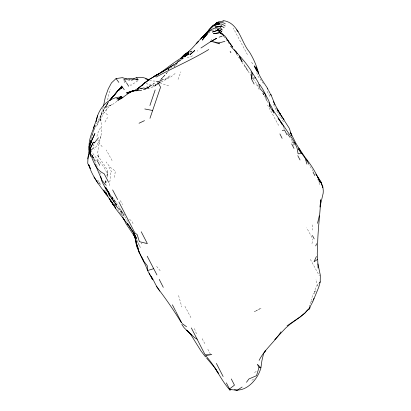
<?xml version="1.0" encoding="UTF-8"?>
<svg xmlns="http://www.w3.org/2000/svg" width="411" height="411" viewBox="0 0 411 411"><rect width="100%" height="100%" fill="white"/><g stroke="black" fill="none" stroke-linecap="round" stroke-linejoin="round"><path stroke-width="0.31" stroke-dasharray="2.06 1.54" d="M117.007 101.255L112.085 104.862L106.423 107.101L111.643 104.492C106.064 108.735 102.005 114.89 100.022 121.594L100.633 116.426L101.584 129.126L101.034 135.738L98.661 145.669L97.736 152.758L98.933 157.747L97.227 154.813L104.81 165.808L107.733 170.868L107.615 175.184L107.687 172.682M107.389 101.866L106.033 111.268M114.546 177.408L115.301 171.012L110.056 167.179L106.105 161.934M109.254 185.618L110.318 178.456L110.107 171.968M92.526 135.543L92.891 133.051L92.603 134.993M91.103 139.344L91.293 138.081M107.615 99.965L109.403 92.172L110.693 89.408M311.964 243.625L312.863 239.002M103.187 107.405L100.361 117.69L96.539 126.311L104.954 107.554L103.49 110.667L108.828 101.553L105.247 107.189L109.013 101.44M107.405 177.203L107.862 175.189L107.733 170.868M105.858 183.28L106.649 180.182M105.144 182.417L105.925 179.499M106.865 175.995L107.189 174.737C105.077 164.806 95.491 159.196 91.083 150.421M105.088 182.854L105.899 180.229L104.959 182.987M91.525 136.483L92.151 134.669M309.17 307.068L311.014 301.756L312.242 300.965L311.446 299.532L312.92 294.148L314.805 292.986L315.982 291.671M178.055 79.354L180.912 71.848M92.567 133.616L95.234 126.819L92.578 133.534M93.533 130.467L94.196 128.777M100.926 136.077L98.08 142.987L94.658 149.373M314.805 292.986L314.132 291.784L316.984 285.404L319.018 283.287M95.033 126.901L101.681 113.313L100.895 115.059C102.781 110.323 105.617 105.961 108.596 101.841M100.407 127.852L97.494 133.729L96.955 136.277L97.248 137.438M104.933 122.057L107.62 117.438M179.566 60.006L174.274 66.854M178.8 60.715L174.254 66.875M161.174 79.153L167.149 72.577M161.235 79.143L168.793 70.831M160.115 80.212L164.492 75.598M178.615 60.669L173.545 65.549M210.822 40.381L211.747 39.507M174.012 65.144L178.23 61.501L174.115 64.923M158.81 82.971L155.512 85.765L150.133 88.077L138.995 88.339M159.283 82.575L160.223 81.774L159.216 82.544M183.501 57.992L174.428 65.364L170.421 68.128M208.572 33.178L210.946 31.21M183.203 58.002L179.535 60.998L183.558 57.735M175.127 73.497L170.36 77.376L164.641 79.503M158.713 82.924L155.183 85.611L158.816 83.438M136.19 90.8L139.627 90.882L145.304 89.136L150.267 85.601L145.088 89.115L150.328 86.171L145.021 89.064L150.215 86.408L155.065 82.673L149.835 86.166L138.784 89.053M167.976 69.598L168.972 68.894M251.871 380.334L254.928 378.228M254.527 372.597L257.075 370.85M137.752 80.823L130.975 85.298L128.705 84.245M168.207 69.562L169.219 68.894M154.171 85.93L157.254 83.911M124.235 82.257L124.559 82.056L122.956 78.753M167.878 69.772L169.419 68.817M159.334 83.125L160.372 82.503L158.086 83.5M314.132 291.784L317.056 290.181M168.633 85.221L167.734 85.678L159.314 82.56M190.098 51.719L191.69 50.99L189.969 51.719M212.05 30.712L216.479 28.734M157.516 83.746L154.659 84.99L157.475 83.875M158.035 83.654L165.356 79.914L170.031 75.85L164.821 79.385L163.599 79.688M136.426 90.189L139.242 89.264L138.029 89.562M187.175 57.617L193.016 55.711M158.101 81.09L155.759 81.835L156.94 81.599M133.364 79.837L131.052 80.464L126.254 79.755M145.304 89.136L139.252 90.646M136.447 90.235L137.69 89.952M137.577 89.362L143.501 88.062L140.12 88.267M133.133 79.677L130.662 80.196L129.069 79.698M136.524 90.179L137.716 89.932M135.589 91.047L139.699 90.564L136.2 90.759M311.014 301.756L312.822 301.623M136.113 90.826L139.252 90.646L136.175 90.728M143.382 88.298L150.133 88.077M131.258 79.78L133.739 79.801M158.713 81.244L151.674 80.936L149.635 80.258M127.24 79.636L130.986 79.878L127.42 79.636M146.033 83.567L152.43 85.421M91.982 155.615L93.02 157.711L93.605 158.035L91.381 154.14M103.022 111.473L108.006 115.029M129.511 219.346L131.623 221L133.154 223.774M223.471 35.916L224.344 36.728M124.862 215.2L118.743 207.868M111.895 196.777L115.959 202.551L111.499 196.515M251.537 62.292L253.731 64.902M263.42 83.556L257.805 75.953L256.469 71.889M156.622 266.379L161.009 271.753M102.19 146.717L98.429 142.098L97.988 140.351M108.91 194.953L116.57 204.94M111.869 196.982C116.529 202.68 120.891 208.778 123.593 215.667L120.762 210.088L128.787 223.23M116.919 205.721L108.165 194.028L110.004 196.494M229.287 43.787L223.728 36.158M110.169 196.55L113.806 201.231M141.245 243.05L141.97 243.99M292.262 140.952L287.515 133.56M116.95 205.474L109.259 195.24L109.865 196.114M116.113 204.452L111.895 198.657L112.835 199.952M242.017 62.333L251.275 75.932M111.653 197.218L113.082 199.263L111.859 197.27M313.228 171.284L308.718 164.426M110.739 197.475L114.366 203.013M239.531 58.758L236.084 53.435M258.478 86.459L253.238 78.855M116.272 204.74L114.741 202.464L115.994 204.329M287.746 134.284L289.709 137.212L287.828 134.078M293.963 143.167L294.928 144.636L294.055 143.305M318.088 286.154L317.087 284.535L315.997 279.321M118.527 208.172L121.723 213.273L118.753 208.243M94.391 161.425L96.626 164.868L97.859 167.714M262.814 93.035L264.648 96.025M283.395 127.343L284.612 129.337M91.828 156.031L94.443 160.336L95.994 161.513L92.085 155.512L94.443 160.336L94.972 160.259L92.085 155.512L93.605 158.035M263.292 93.672L265.198 96.862M105.473 189.507L106.372 191.012M120.577 213.792L117.623 208.69M266.95 100.664L268.126 102.683M262.701 93.004L264.992 97.073M283.395 121.862C280.4 115.732 275.462 110.595 273.485 103.983M311.959 237.424L306.663 227.822M310.362 259.362L319.419 275.904M120.351 200.583L122.581 204.621M112.1 160.588L106.285 150.005M108.992 167.123L111.674 172.019M278.627 125.442L267.612 105.124M267.196 91.458L269.935 96.503M247.432 54.591L233.284 28.164M256.464 84.44L259.315 89.783M202.145 338.659L204.981 343.961M207.817 349.258L210.694 354.667M190.94 317.657L184.909 306.262M136.262 239.372L140.295 247.33L137.089 240.63L136.657 238.806M124.559 82.056L124.733 82.395M91.54 154.295L93.02 157.711M122.658 216.417L121.209 212.985L122.473 216.278M93.497 144.61L93.949 145.694L93.492 144.538M194.418 328.528L196.556 333.999M317.79 179.34L319.794 184.888M99.786 172.25L100.972 175.584M178.574 295.488L181.842 306.971M293.403 143.362L293.963 145.71M197.537 50.45L197.722 51.252M105.791 184.005L106.644 187.75M91.483 136.817L91.632 138.024M312.113 224.894L312.643 230.068M255.806 311.004L254.388 311.857L261.144 308.122L255.806 311.004M191.629 51.467L189.317 52.413L191.629 51.467M100.587 184.678L97.787 180.367L100.587 184.678M248.039 71.036L244.124 64.712L248.039 71.036"/><path stroke-width="0.62" d="M91.227 142.858L91.684 140.372L91.196 141.887L94.92 133.503L91.699 140.259C89.29 147.749 87.851 155.641 87.764 163.506L90.43 168.7L88.75 164.775C91.992 175.816 99.123 185.063 106.028 194.054L104.163 191.434L107.461 196.299M287.063 325.82L300.364 316.727L305.106 312.781L309.421 308.045L312.822 301.623L318.756 287.171L320.215 281.905L320.318 275.247L317.975 263.939M320.39 202.027L320.508 199.546M90.225 150.02L90.143 148.828L90.163 155.075L89.839 153.457L90.163 148.777L93.42 142.088L90.143 148.828L90.163 155.075L90.667 156.601M103.464 106.161L105.36 96.929L108.257 88.904L111.494 82.863L116.051 78.583L122.421 77.653L126.942 79.035M185.859 53.815L185.9 53.44L187.678 52.685M89.839 153.457L90.41 148.782L89.875 151.644C92.557 159.802 95.455 170.051 104.091 173.653L108.638 182.32M230.545 46.14C238.426 54.535 246.667 62.883 252.405 72.983L251.501 79.046L254.132 84.065M89.439 147.739L89.208 150.642M89.747 145.895L90.846 140.382L89.115 146.568L89.033 150.19L89.506 143.341L89.567 145.242M88.54 154.7L87.795 158.929M310.022 307.094L309.663 308.913L307.294 310.326L305.003 313.043L300.236 316.943L290.33 324.038L285.64 328.081L274.728 339.671M319.296 215.806L317.523 223.343M96.092 121.399C98.142 108.668 108.37 96.657 122.062 96.981L120.331 97.736M96.117 121.302L97.597 115.743M234.491 389.808C246.667 392.125 258.144 378.85 260.908 367.83L257.322 364.244L258.997 367.444L256.536 375.695L248.891 378.988L246.466 382.302M153.062 86.233L153.426 85.077M155.173 89.937L149.907 105.519M149.984 118.281L160.557 87.209L157.773 82.051L163.172 79.369M93.369 128.093L96.498 119.842M236.88 390.45L242.146 387.028M94.807 125.237C91.915 132.82 87.949 140.947 89.346 149.178M217.111 22.631L217.219 22.379L214.809 24.866L218.77 22.98L219.726 23.941L222.027 24.126L225.243 26.006M315.694 245.906L316.64 243.728M316.413 256.479L314.019 261.786L317.682 259.284L317.241 253.484L317.626 246.009C317.729 230.73 319.907 215.616 320.714 200.383L319.922 207.098L323.169 193.242C324.022 185.972 320.015 179.689 315.818 174.161M259.1 360.39C264.54 349.432 274.574 342.034 281.021 331.79M313.305 299.413L314.019 298.381M110.138 99.955L121.702 86.315L121.302 85.956M180.27 58.778L183.625 55.146L185.9 53.44M109.85 100.289L117.356 91.448M109.871 100.269L113.189 96.004L109.65 100.49M98.445 137.757L94.345 142.956L94.715 142.489M118.147 90.518L121.702 86.315L124.276 89.721M115.948 93.184L113.482 96.092L117.633 90.6L122.658 87.312L120.664 88.833M180.331 59.117L181.945 57.263L186.63 53.425M214.912 25.076L217.203 22.42L215.123 24.67M319.419 282.825L320.215 281.905M180.316 58.912L191.69 48.714L201.292 38.095L209.543 29.972L201.863 37.833M200.558 39.235L213.119 25.241L218.77 22.98L213.663 25.405M196.324 43.664L198.564 41.326L196.16 43.818M207.457 33.882L203.126 38.357L205.947 35.423L202.269 40.134C206.23 35.305 209.235 28.76 216.201 27.871L218.806 28.287L222.325 30.008L219.68 26.592L215.051 26.998L221.56 26.581L220.928 25.621L224.201 27.784M264.915 351.102L265.686 350.311L264.545 352.597L263.708 353.147L261.941 360.524L260.908 367.83L258.997 367.444M208.66 30.162L212.893 25.924M185.423 55.922L188.068 53.368L184.909 56.425M120.546 97.171L121.348 96.4L119.329 97.638M215.611 24.48L218.22 21.881L223.44 21.264M118.137 90.692L122.273 86.916L118.137 90.718L119.668 89.593M215.482 24.388L217.743 22.446L218.195 22.831L214.655 24.86M164.148 70.415L159.093 73.769C168.813 66.736 178.066 58.958 189.034 53.795L185.474 56.102M186.337 55.608L188.695 53.62L183.943 57.088M206.199 35.146L207.149 34.36M91.37 149.845L93.949 147.703M148.618 79.785L143.865 83.618L146.301 81.83M236.977 390.178L229.744 389.51L229.502 388.996L234.46 385.148L231.295 378.973M140.952 86.336L139.021 87.784L143.737 83.505L148.736 80.037L147.272 81.111M142.396 85.241L143.362 84.517L138.8 87.533L137.217 89.382L138.764 87.923L133.616 91.114L133.169 90.739L127.924 93.749L122.992 97.345L117.767 100.387L122.807 97.556M188.074 52.408L189.039 51.724L188.13 52.367M200.958 48.02L210.422 41.773L216.546 38.346L210.422 41.773M189.05 51.776L186.378 53.42L187.442 52.932M162.119 72.105L173.745 64.722L170.046 67.245L148.782 79.657L158.97 73.944M159.525 73.209L154.156 76.441L157.372 74.771M156.108 77.057C173.509 67.584 191.798 59.811 208.767 49.51M153.961 76.533L158.738 73.939M214.732 24.866C217.517 22.662 221.349 21.87 224.668 23.288L225.254 23.853M132.481 90.826L127.03 93.456L132.352 91.047L135.332 90.43M139.031 123.238L144.472 120.659M133.03 79.087C138.122 76.261 144.22 76.944 149.049 80.001M219.114 37.185L222.12 36.137M133.616 91.114L134.741 90.744M132.352 91.047L126.475 92.886L132.214 91.206M153.699 268.691L147.585 270.541C144.631 261.73 138.528 254.065 137.243 244.802L138.337 249.117M219.012 42.965L219.448 43.833L211.264 41.341L219.012 42.965L224.92 41.341M191.341 327.937L204.935 354.472L206.009 354.857L211.829 354.518L205.495 355.638C215.421 365.852 220.399 379.564 229.898 390.054L231.018 389.767M133.169 90.739L135.599 90.148M132.727 91.088L135.209 90.518M122.874 97.582L116.739 98.938L119.596 98.727M221.288 33.892L219.972 32.675L213.52 33.707L219.972 32.675L224.868 35.937L232.508 46.895M282.254 130.405L284.576 130.061L287.012 134.798M266.359 100.412L265.352 94.345L260.081 88.735L258.54 82.945L255.585 77.905L251.655 78.188L251.116 71.874M306.945 164.138L305.265 158.425L301.89 153.606L298.093 153.822L297.009 147.79L294.559 142.483L292.005 142.036M219.68 26.592L221.56 26.581M136.216 79.821L138.075 79.837L136.58 77.71M123.855 79.4L130.472 78.403L138.075 79.837M222.854 20.55C238.945 22.4 240.707 41.706 249.523 52.13C253.633 58.814 256.767 66.084 258.699 73.692C261.155 79.03 264.627 83.772 267.787 88.699M144.79 108.961L152.62 110.497M145.576 78.871L148.474 79.862M219.972 32.675L219.685 32.397L221.324 32.998L223.594 35.377M217.506 29.273L221.806 31.508L217.506 29.273L218.688 31.015L220.918 32.998M197.182 339.203L194.454 337.57L190.021 333.311L200.964 350.922L205.515 356.907M219.685 32.397L220.604 32.993M221.529 33.594L223.641 35.629M182.088 323.524L186.537 326.755M218.688 31.015L222.454 34.19M116.051 78.583L118.851 82.4M187.894 331.41L186.748 330.223L191.033 334.564L184.138 327.773L181.79 324.454M213.972 25.682L214.244 25.96M186.748 330.223L191.305 334.924M114.032 203.681L118.055 208.156M206.707 358.212L215.39 368.482L218.447 373.465L214.47 367.172M236.618 29.895L238.18 31.709M210.884 30.024L211.305 30.517M235.354 51.144L236.87 52.988L234.131 49.623M235.303 51.103L237.255 53.579L236.191 52.115M276.644 108.638L289.339 128.345L291.676 135.712M306.678 159.473C312.211 166.393 316.686 174.197 320.112 182.366L318.366 178.477L317.323 177.043M136.699 243.774L136.005 240.646L136.863 246.795L139.118 252.205L138.373 250.808L143.773 261.16L147.349 265.871L147.585 270.541L152.64 279.865L151.212 276.66M229.6 43.052L232.806 47.301M124.615 79.965L126.007 82.02M267.381 88.719L268.424 90.153M105.375 184.863L101.928 180.085L94.926 163.974M111.432 202.032L115.789 208.125L111.849 202.253M298.494 148.797L301.89 153.606M106.547 194.331L103.495 190L105.899 193.54M149.424 273.947L152.414 278.19L155.754 284.823L159.756 291.101M298.843 148.068L307.392 160.783M156.298 286.328C165.392 298.032 173.755 310.177 181.441 322.846M100.736 176.56C101.784 184.38 107.502 190.165 111.35 196.705M104.815 186.948L109.09 193.088L105.992 188.12L109.372 194.727L106.043 187.904M122.894 217.378L125.997 223.661L135.091 237.281M133.287 234.434L135.162 237.137M227.504 40.062L228.896 42.076M225.906 37.74L226.908 39.189M227.576 40.16L228.912 42.097M278.843 119.416L279.485 120.346M298.53 149.337L299.866 151.274M273.253 101.594L280.728 114.875L277.641 109.901M300.164 151.495L301.058 152.815M110.867 201.102L116.4 209.595L128.273 224.92L127.333 223.625L133.94 233.34M284.052 119.719L279.886 113.528M278.062 118.183L279.048 119.642M279.706 120.618L280.692 122.077M259.505 84.229L262.737 89.125L268.84 100.895L270.032 106.87L274.019 113.153L271.923 107.661L269.092 102.55L270.032 106.87M272.401 109.198L291.543 137.474L295.391 143.835M109.213 198.395L113.277 204.642L110.143 199.689M252.405 72.983L255.585 77.905M133.667 232.888L129.069 225.731L129.927 227.067M93.996 177.002L98.039 183.26M280.441 121.738L282.347 124.692M281.35 123.048L281.982 124.035M282.932 125.514L283.569 126.501M279.254 112.706L279.614 113.272M111.016 201.472L108.242 197.116L105.766 191.819M128.664 86.248L126.537 82.837M110.574 200.229L111.211 201.241M122.935 217.825L124.112 219.849L123.629 218.703M229.328 389.027L229.898 390.054M300.498 151.027L295.745 142.977L290.51 132.537L291.481 135.183M306.005 158.795L308.743 163.84M239.556 56.507L242.341 61.671M96.883 160.028L99.719 165.32M147.205 256.212L156.951 274.949M133.113 231.989L136.565 238.555L134.844 234.655M181.626 322.64L175.867 311.553M134.012 233.068L134.567 234.126M297.811 155.702L300.03 159.946M112.635 189.933L117.654 199.576M230.15 51.324L230.9 52.762M312.432 235.482L314.194 238.883M118.882 201.955L134.803 232.79L137.192 234.645L139.38 241.673L147.364 243.625L141.22 231.763M313.079 172.158L314.841 175.584M268.691 90.672L270.027 93.266M270.561 94.304L271.096 95.342M291.692 143.922L293.999 148.392M172.389 304.808L175.502 310.85M216.392 363.411L223.122 376.512M226.358 382.882L229.502 388.996M159.216 279.362L163.29 287.325M141.841 257.368L143.773 261.16M279.906 133.914L282.116 138.312M239.397 56.461L241.781 61.809M270.613 93.806L275.026 104.682M321.068 182.422L320.477 180.943L321.459 183.923M137.474 247.602L135.697 242.598L134.962 236.382L135.455 238.704M133.467 232.359L135.784 241.041M321.248 182.987L322.126 185.823M149.136 273.058L149.625 274.753M89.783 149.527L89.115 146.568L89.649 149.424M317.682 259.284L318.078 268.039M322.799 187.514L322.748 186.347L322.753 187.529M89.387 147.112L89.151 148.335L89.413 147.112M210.432 28.457L209.173 29.962L213.735 25.472L219.726 23.941L213.735 25.472L210.432 28.457M194.68 50.599L189.964 54.601L194.68 50.599M217.013 30.46L212.374 32.037L218.236 30.291L217.013 30.46M256.854 70.774L254.219 65.873L257.024 71.124L256.854 70.774M258.093 72.218L255.791 66.834L258.699 73.692L258.093 72.218"/></g></svg>
